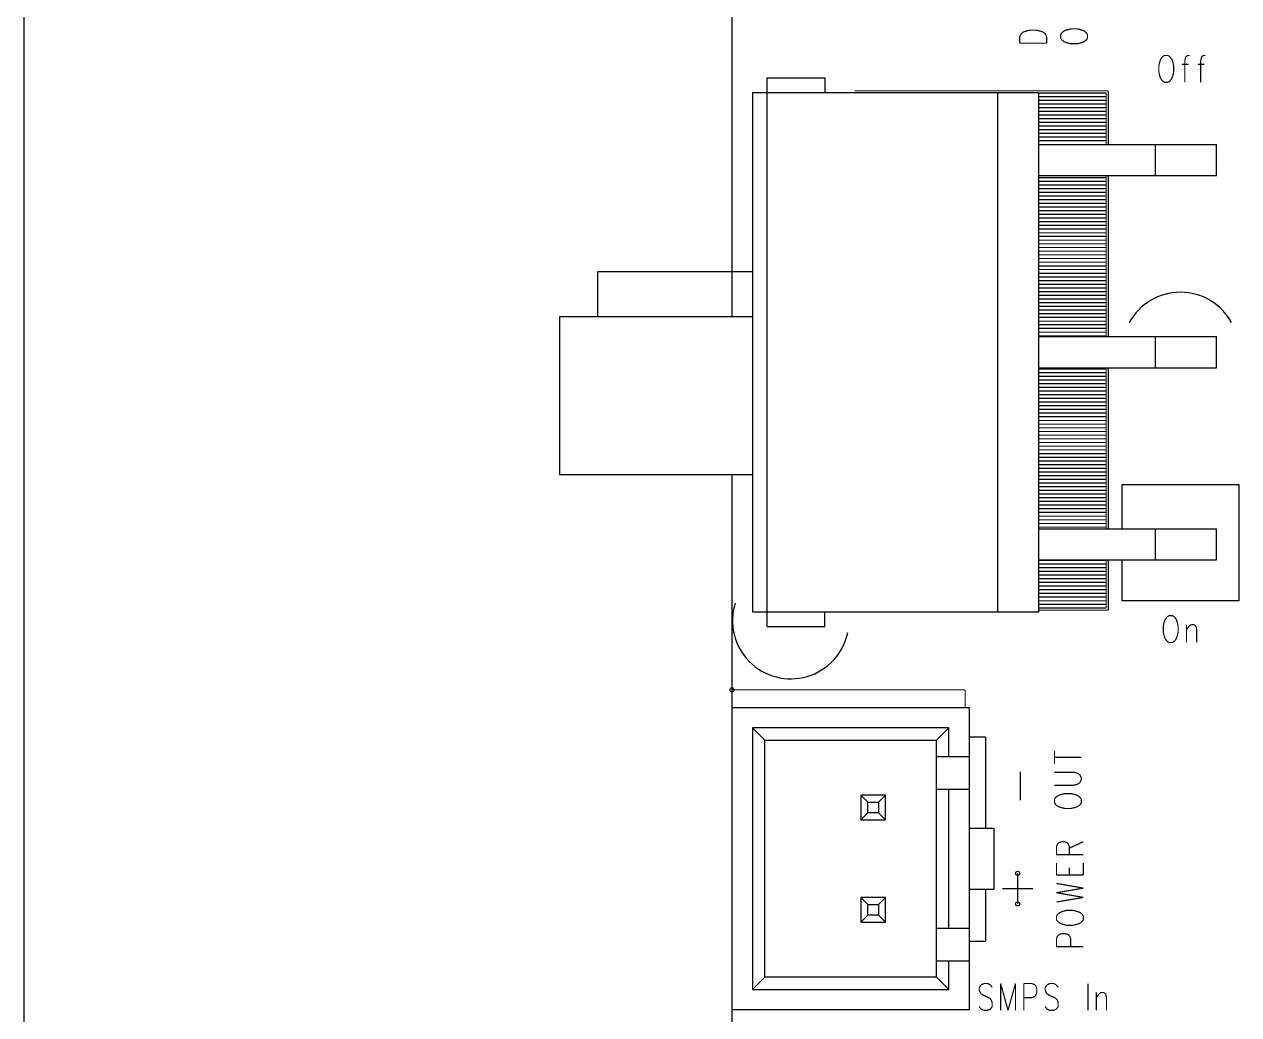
# Model space of a CAD drawing. Header units: millimetres. Extents: x 0 to 297, y 0 to 210.
# Drawn here: x 0 to 29.7, y 83.54 to 107.77 of the extents above; entities that cross this region are included whole.
import ezdxf

# ---------------------------------------------------------------- set-up
doc = ezdxf.new("R2010")
doc.units = ezdxf.units.MM
doc.header["$LTSCALE"] = 16.335
doc.layers.get('0').update_dxf_attribs({"linetype": 'CONTINUOUS'})
doc.layers.add('1', color=7, linetype='CONTINUOUS')

msp = doc.modelspace()

# ---------------------------------------------------------------- linework, layer by layer
at = {"color": 7, "linetype": 'Continuous'}
for p, q in [((0, 0), (0, 210)), ((17.309, 91.059), (23.109, 91.059)), ((17.309, 83.659), (17.309, 91.059)), ((23.109, 91.059), (23.109, 83.659)), ((17.809, 90.559), (18.109, 90.259)), ((22.609, 90.559), (17.809, 90.559)), ((17.809, 90.559), (17.809, 84.159)), ((22.309, 90.259), (22.609, 90.559)), ((22.609, 89.859), (22.609, 90.559)), ((18.109, 84.459), (18.109, 90.259)), ((18.109, 90.259), (22.309, 90.259)), ((22.309, 84.459), (22.309, 90.259)), ((22.309, 89.859), (23.109, 89.859)), ((20.459, 88.909), (20.459, 88.309)), ((20.629, 88.739), (20.459, 88.909)), ((21.059, 88.909), (20.459, 88.909)), ((21.059, 88.909), (20.889, 88.739)), ((21.059, 88.309), (21.059, 88.909)), ((22.309, 89.059), (23.109, 89.059)), ((22.609, 85.659), (22.609, 89.059)), ((20.629, 88.479), (20.629, 88.739)), ((20.629, 88.739), (20.889, 88.739)), ((20.889, 88.739), (20.889, 88.479)), ((20.629, 88.479), (20.459, 88.309)), ((20.459, 88.309), (21.059, 88.309)), ((20.889, 88.479), (20.629, 88.479)), ((21.059, 88.309), (20.889, 88.479)), ((23.109, 88.109), (23.709, 88.109)), ((23.709, 88.109), (23.709, 86.609)), ((23.709, 86.609), (23.109, 86.609)), ((20.459, 86.409), (20.459, 85.809)), ((20.459, 86.409), (20.629, 86.239)), ((21.059, 86.409), (20.459, 86.409)), ((20.629, 85.979), (20.629, 86.239)), ((20.629, 86.239), (20.889, 86.239)), ((20.889, 86.239), (21.059, 86.409)), ((20.889, 86.239), (20.889, 85.979)), ((21.059, 85.809), (21.059, 86.409)), ((20.459, 85.809), (20.629, 85.979)), ((20.889, 85.979), (20.629, 85.979)), ((20.889, 85.979), (21.059, 85.809)), ((20.459, 85.809), (21.059, 85.809)), ((22.309, 85.659), (23.109, 85.659)), ((22.309, 84.859), (23.109, 84.859)), ((22.609, 84.159), (22.609, 84.859)), ((17.809, 84.159), (18.109, 84.459)), ((22.309, 84.459), (18.109, 84.459)), ((22.309, 84.459), (22.609, 84.159)), ((17.809, 84.159), (22.609, 84.159)), ((23.109, 83.659), (17.309, 83.659))]:
    msp.add_line(p, q, dxfattribs=at)
at = {"layer": '1', "color": 7, "linetype": 'Continuous'}
for p, q in [((17.309, 100.608), (17.309, 108.438)), ((18.169, 93.038), (18.169, 106.458)), ((18.169, 106.458), (19.579, 106.458)), ((19.579, 106.458), (19.579, 106.098)), ((17.809, 106.098), (17.809, 93.398)), ((17.809, 106.098), (24.809, 106.098)), ((23.809, 93.398), (23.809, 106.098)), ((24.809, 93.398), (24.809, 106.098)), ((24.809, 104.828), (29.159, 104.828)), ((27.659, 104.828), (27.659, 104.068)), ((29.159, 104.068), (29.159, 104.828)), ((24.809, 104.068), (29.159, 104.068)), ((13.089, 100.608), (13.089, 96.748)), ((17.809, 100.608), (13.089, 100.608)), ((24.809, 100.128), (29.159, 100.128)), ((27.659, 100.128), (27.659, 99.368)), ((29.159, 99.368), (29.159, 100.128)), ((24.809, 99.368), (29.159, 99.368)), ((17.809, 96.748), (13.089, 96.748)), ((17.309, 91.059), (17.309, 96.748)), ((26.849, 95.428), (26.849, 96.513)), ((26.849, 96.513), (29.699, 96.513)), ((29.699, 96.513), (29.699, 93.663)), ((24.809, 95.428), (29.159, 95.428)), ((27.659, 95.428), (27.659, 94.668)), ((29.159, 94.668), (29.159, 95.428)), ((24.809, 94.668), (29.159, 94.668)), ((26.849, 93.663), (26.849, 94.668)), ((29.699, 93.663), (26.849, 93.663)), ((17.809, 93.398), (24.809, 93.398)), ((19.579, 93.038), (19.579, 93.398)), ((18.169, 93.038), (19.579, 93.038)), ((17.309, 67.789), (17.309, 83.659))]:
    msp.add_line(p, q, dxfattribs=at)
at = {"layer": '1', "color": 9, "linetype": 'Continuous', "const_width": 0.0297}
for points in [[(17.309, 100.608), (17.309, 108.439)], [(24.344, 107.465), (24.375, 107.533)], [(24.375, 107.533), (24.437, 107.579)], [(24.437, 107.579), (24.5, 107.601)], [(24.5, 107.601), (24.593, 107.624)], [(24.593, 107.624), (24.75, 107.624)], [(24.75, 107.624), (24.844, 107.601)], [(24.844, 107.601), (24.906, 107.579)], [(24.906, 107.579), (24.969, 107.533)], [(24.969, 107.533), (25, 107.465)], [(25.375, 107.563), (25.344, 107.517)], [(25.344, 107.517), (25.344, 107.426)], [(25.437, 107.608), (25.375, 107.563)], [(25.5, 107.631), (25.437, 107.608)], [(25.593, 107.654), (25.5, 107.631)], [(25.75, 107.654), (25.593, 107.654)], [(25.844, 107.631), (25.75, 107.654)], [(25.906, 107.608), (25.844, 107.631)], [(25.969, 107.563), (25.906, 107.608)], [(26, 107.517), (25.969, 107.563)], [(26, 107.426), (26, 107.517)], [(24.344, 107.306), (24.344, 107.465)], [(24.344, 107.306), (25, 107.306)], [(25, 107.465), (25, 107.306)], [(25.344, 107.426), (25.375, 107.381)], [(25.375, 107.381), (25.437, 107.336)], [(25.437, 107.336), (25.5, 107.313)], [(25.5, 107.313), (25.593, 107.29)], [(25.593, 107.29), (25.75, 107.29)], [(25.75, 107.29), (25.844, 107.313)], [(25.844, 107.313), (25.906, 107.336)], [(25.906, 107.336), (25.969, 107.381)], [(25.969, 107.381), (26, 107.426)], [(27.791, 106.91), (27.768, 106.847)], [(27.837, 106.972), (27.791, 106.91)], [(27.882, 107.004), (27.837, 106.972)], [(27.973, 107.004), (27.882, 107.004)], [(28.018, 106.972), (27.973, 107.004)], [(28.064, 106.91), (28.018, 106.972)], [(28.086, 106.847), (28.064, 106.91)], [(28.405, 106.972), (28.382, 106.879)], [(28.45, 107.004), (28.405, 106.972)], [(28.496, 107.004), (28.45, 107.004)], [(28.791, 106.972), (28.768, 106.879)], [(28.837, 107.004), (28.791, 106.972)], [(28.882, 107.004), (28.837, 107.004)], [(27.768, 106.847), (27.746, 106.754)], [(27.746, 106.754), (27.746, 106.597)], [(28.109, 106.754), (28.086, 106.847)], [(28.109, 106.597), (28.109, 106.754)], [(28.314, 106.785), (28.473, 106.785)], [(28.382, 106.879), (28.382, 106.347)], [(28.7, 106.785), (28.859, 106.785)], [(28.768, 106.879), (28.768, 106.347)], [(27.746, 106.597), (27.768, 106.504)], [(27.768, 106.504), (27.791, 106.441)], [(27.791, 106.441), (27.837, 106.378)], [(27.837, 106.378), (27.882, 106.347)], [(27.882, 106.347), (27.973, 106.347)], [(27.973, 106.347), (28.018, 106.378)], [(28.018, 106.378), (28.064, 106.441)], [(28.064, 106.441), (28.086, 106.504)], [(28.086, 106.504), (28.109, 106.597)], [(20.309, 106.138), (26.509, 106.138)], [(24.809, 106.088), (26.459, 106.088)], [(24.809, 106.088), (26.459, 106.088)], [(26.459, 106.088), (26.459, 104.828)], [(26.509, 106.138), (26.509, 104.828)], [(24.809, 105.998), (26.459, 105.998)], [(24.809, 105.907), (26.459, 105.907)], [(24.809, 105.818), (26.459, 105.818)], [(24.809, 105.728), (26.459, 105.728)], [(24.809, 105.637), (26.459, 105.637)], [(24.809, 105.548), (26.459, 105.548)], [(24.809, 105.458), (26.459, 105.458)], [(24.809, 105.367), (26.459, 105.367)], [(24.809, 105.278), (26.459, 105.278)], [(24.809, 105.188), (26.459, 105.188)], [(24.809, 105.097), (26.459, 105.097)], [(24.809, 105.008), (26.459, 105.008)], [(24.809, 104.918), (26.459, 104.918)], [(24.809, 104.017), (26.459, 104.017)], [(26.459, 104.068), (26.459, 100.128)], [(26.509, 104.068), (26.509, 100.128)], [(24.809, 103.928), (26.459, 103.928)], [(24.809, 103.838), (26.459, 103.838)], [(24.809, 103.747), (26.459, 103.747)], [(24.809, 103.658), (26.459, 103.658)], [(24.809, 103.568), (26.459, 103.568)], [(24.809, 103.477), (26.459, 103.477)], [(24.809, 103.388), (26.459, 103.388)], [(24.809, 103.298), (26.459, 103.298)], [(24.809, 103.207), (26.459, 103.207)], [(24.809, 103.118), (26.459, 103.118)], [(24.809, 103.028), (26.459, 103.028)], [(24.809, 102.937), (26.459, 102.937)], [(24.809, 102.848), (26.459, 102.848)], [(24.809, 102.758), (26.459, 102.758)], [(24.809, 102.667), (26.459, 102.667)], [(24.809, 102.578), (26.459, 102.578)], [(24.809, 102.488), (26.459, 102.488)], [(24.809, 102.397), (26.459, 102.397)], [(24.809, 102.308), (26.459, 102.308)], [(24.809, 102.218), (26.459, 102.218)], [(24.809, 102.127), (26.459, 102.127)], [(24.809, 102.038), (26.459, 102.038)], [(24.809, 101.948), (26.459, 101.948)], [(24.809, 101.857), (26.459, 101.857)], [(14.024, 100.608), (14.024, 101.718)], [(14.024, 101.718), (17.809, 101.718)], [(24.809, 101.768), (26.459, 101.768)], [(24.809, 101.678), (26.459, 101.678)], [(24.809, 101.587), (26.459, 101.587)], [(24.809, 101.498), (26.459, 101.498)], [(24.809, 101.408), (26.459, 101.408)], [(24.809, 101.317), (26.459, 101.317)], [(24.809, 101.228), (26.459, 101.228)], [(24.809, 101.138), (26.459, 101.138)], [(24.809, 101.047), (26.459, 101.047)], [(24.809, 100.958), (26.459, 100.958)], [(24.809, 100.868), (26.459, 100.868)], [(24.809, 100.777), (26.459, 100.777)], [(24.809, 100.688), (26.459, 100.688)], [(24.809, 100.598), (26.459, 100.598)], [(24.809, 100.507), (26.459, 100.507)], [(24.809, 100.418), (26.459, 100.418)], [(24.809, 100.328), (26.459, 100.328)], [(24.809, 100.237), (26.459, 100.237)], [(24.809, 100.148), (26.459, 100.148)], [(24.809, 99.338), (26.459, 99.338)], [(24.809, 99.248), (26.459, 99.248)], [(26.459, 99.368), (26.459, 95.428)], [(26.509, 99.368), (26.509, 95.428)], [(24.809, 99.157), (26.459, 99.157)], [(24.809, 99.068), (26.459, 99.068)], [(24.809, 98.978), (26.459, 98.978)], [(24.809, 98.887), (26.459, 98.887)], [(24.809, 98.798), (26.459, 98.798)], [(24.809, 98.708), (26.459, 98.708)], [(24.809, 98.617), (26.459, 98.617)], [(24.809, 98.528), (26.459, 98.528)], [(24.809, 98.438), (26.459, 98.438)], [(24.809, 98.347), (26.459, 98.347)], [(24.809, 98.258), (26.459, 98.258)], [(24.809, 98.168), (26.459, 98.168)], [(24.809, 98.077), (26.459, 98.077)], [(24.809, 97.988), (26.459, 97.988)], [(24.809, 97.898), (26.459, 97.898)], [(24.809, 97.807), (26.459, 97.807)], [(24.809, 97.718), (26.459, 97.718)], [(24.809, 97.628), (26.459, 97.628)], [(24.809, 97.537), (26.459, 97.537)], [(24.809, 97.448), (26.459, 97.448)], [(24.809, 97.358), (26.459, 97.358)], [(24.809, 97.267), (26.459, 97.267)], [(24.809, 97.178), (26.459, 97.178)], [(24.809, 97.088), (26.459, 97.088)], [(24.809, 96.997), (26.459, 96.997)], [(24.809, 96.908), (26.459, 96.908)], [(24.809, 96.818), (26.459, 96.818)], [(17.309, 91.059), (17.309, 96.748)], [(24.809, 96.727), (26.459, 96.727)], [(24.809, 96.638), (26.459, 96.638)], [(24.809, 96.548), (26.459, 96.548)], [(24.809, 96.458), (26.459, 96.458)], [(24.809, 96.368), (26.459, 96.368)], [(24.809, 96.278), (26.459, 96.278)], [(24.809, 96.188), (26.459, 96.188)], [(24.809, 96.098), (26.459, 96.098)], [(24.809, 96.008), (26.459, 96.008)], [(24.809, 95.918), (26.459, 95.918)], [(24.809, 95.828), (26.459, 95.828)], [(24.809, 95.738), (26.459, 95.738)], [(24.809, 95.648), (26.459, 95.648)], [(24.809, 95.558), (26.459, 95.558)], [(24.809, 95.468), (26.459, 95.468)], [(24.809, 94.658), (26.459, 94.658)], [(24.809, 94.568), (26.459, 94.568)], [(24.809, 94.477), (26.459, 94.477)], [(26.459, 94.668), (26.459, 93.488)], [(26.509, 94.668), (26.509, 93.438)], [(24.809, 94.388), (26.459, 94.388)], [(24.809, 94.298), (26.459, 94.298)], [(24.809, 94.207), (26.459, 94.207)], [(24.809, 94.118), (26.459, 94.118)], [(24.809, 94.028), (26.459, 94.028)], [(24.809, 93.937), (26.459, 93.937)], [(24.809, 93.848), (26.459, 93.848)], [(24.809, 93.758), (26.459, 93.758)], [(24.809, 93.667), (26.459, 93.667)], [(24.809, 93.578), (26.459, 93.578)], [(26.459, 93.488), (24.809, 93.488)], [(26.509, 93.438), (24.809, 93.438)], [(27.946, 93.272), (27.9, 93.21)], [(27.991, 93.304), (27.946, 93.272)], [(28.082, 93.304), (27.991, 93.304)], [(28.127, 93.272), (28.082, 93.304)], [(28.173, 93.21), (28.127, 93.272)], [(27.877, 93.147), (27.855, 93.054)], [(27.855, 93.054), (27.855, 92.897)], [(27.9, 93.21), (27.877, 93.147)], [(28.195, 93.147), (28.173, 93.21)], [(28.218, 93.054), (28.195, 93.147)], [(28.218, 92.897), (28.218, 93.054)], [(28.423, 93.085), (28.423, 92.647)], [(28.423, 92.96), (28.491, 93.054)], [(28.491, 93.054), (28.537, 93.085)], [(28.537, 93.085), (28.605, 93.085)], [(28.605, 93.085), (28.65, 93.054)], [(28.65, 93.054), (28.673, 92.96)], [(28.673, 92.96), (28.673, 92.647)], [(27.855, 92.897), (27.877, 92.804)], [(27.877, 92.804), (27.9, 92.741)], [(27.9, 92.741), (27.946, 92.678)], [(27.946, 92.678), (27.991, 92.647)], [(27.991, 92.647), (28.082, 92.647)], [(28.082, 92.647), (28.127, 92.678)], [(28.127, 92.678), (28.173, 92.741)], [(28.173, 92.741), (28.195, 92.804)], [(28.195, 92.804), (28.218, 92.897)], [(23.009, 91.488), (17.309, 91.488)], [(23.009, 91.059), (23.009, 91.488)], [(23.109, 90.338), (23.509, 90.338)], [(23.509, 90.338), (23.509, 88.109)], [(25.194, 89.679), (25.194, 89.997)], [(25.194, 89.838), (25.85, 89.838)], [(24.359, 89.488), (24.359, 88.788)], [(25.662, 89.474), (25.194, 89.474)], [(25.756, 89.452), (25.662, 89.474)], [(25.819, 89.406), (25.756, 89.452)], [(25.85, 89.338), (25.819, 89.406)], [(25.194, 89.156), (25.662, 89.156)], [(25.662, 89.156), (25.756, 89.179)], [(25.756, 89.179), (25.819, 89.224)], [(25.819, 89.224), (25.85, 89.292)], [(25.85, 89.292), (25.85, 89.338)], [(25.225, 88.861), (25.194, 88.815)], [(25.194, 88.815), (25.194, 88.724)], [(25.287, 88.906), (25.225, 88.861)], [(25.35, 88.929), (25.287, 88.906)], [(25.444, 88.951), (25.35, 88.929)], [(25.6, 88.951), (25.444, 88.951)], [(25.694, 88.929), (25.6, 88.951)], [(25.756, 88.906), (25.694, 88.929)], [(25.819, 88.861), (25.756, 88.906)], [(25.85, 88.815), (25.819, 88.861)], [(25.85, 88.724), (25.85, 88.815)], [(25.194, 88.724), (25.225, 88.679)], [(25.225, 88.679), (25.287, 88.633)], [(25.287, 88.633), (25.35, 88.611)], [(25.35, 88.611), (25.444, 88.588)], [(25.444, 88.588), (25.6, 88.588)], [(25.6, 88.588), (25.694, 88.611)], [(25.694, 88.611), (25.756, 88.633)], [(25.756, 88.633), (25.819, 88.679)], [(25.819, 88.679), (25.85, 88.724)], [(25.243, 87.663), (25.275, 87.731)], [(25.243, 87.458), (25.243, 87.663)], [(25.275, 87.731), (25.306, 87.754)], [(25.306, 87.754), (25.369, 87.776)], [(25.369, 87.776), (25.431, 87.776)], [(25.431, 87.776), (25.494, 87.754)], [(25.494, 87.754), (25.525, 87.731)], [(25.525, 87.731), (25.556, 87.663)], [(25.556, 87.617), (25.9, 87.776)], [(25.556, 87.663), (25.556, 87.458)], [(25.243, 87.458), (25.9, 87.458)], [(25.243, 86.958), (25.243, 87.254)], [(25.556, 86.958), (25.556, 87.14)], [(25.9, 86.958), (25.9, 87.254)], [(24.293, 87.003), (24.293, 86.253)], [(25.243, 86.958), (25.9, 86.958)], [(25.243, 86.754), (25.9, 86.64)], [(23.509, 86.609), (23.509, 85.338)], [(23.918, 86.628), (24.668, 86.628)], [(25.243, 86.527), (25.9, 86.64)], [(25.243, 86.527), (25.9, 86.413)], [(25.243, 86.299), (25.9, 86.413)], [(25.275, 86.004), (25.243, 85.958)], [(25.243, 85.958), (25.243, 85.867)], [(25.243, 85.867), (25.275, 85.822)], [(25.337, 86.049), (25.275, 86.004)], [(25.275, 85.822), (25.337, 85.776)], [(25.4, 86.072), (25.337, 86.049)], [(25.494, 86.095), (25.4, 86.072)], [(25.65, 86.095), (25.494, 86.095)], [(25.744, 86.072), (25.65, 86.095)], [(25.806, 86.049), (25.744, 86.072)], [(25.869, 86.004), (25.806, 86.049)], [(25.806, 85.776), (25.869, 85.822)], [(25.9, 85.958), (25.869, 86.004)], [(25.869, 85.822), (25.9, 85.867)], [(25.9, 85.867), (25.9, 85.958)], [(25.306, 85.504), (25.369, 85.527)], [(25.337, 85.776), (25.4, 85.754)], [(25.369, 85.527), (25.462, 85.527)], [(25.4, 85.754), (25.494, 85.731)], [(25.462, 85.527), (25.525, 85.504)], [(25.494, 85.731), (25.65, 85.731)], [(25.65, 85.731), (25.744, 85.754)], [(25.744, 85.754), (25.806, 85.776)], [(23.509, 85.338), (23.109, 85.338)], [(25.243, 85.413), (25.275, 85.481)], [(25.243, 85.208), (25.243, 85.413)], [(25.275, 85.481), (25.306, 85.504)], [(25.525, 85.504), (25.556, 85.481)], [(25.556, 85.481), (25.587, 85.413)], [(25.587, 85.413), (25.587, 85.208)], [(25.243, 85.208), (25.9, 85.208)], [(23.398, 84.274), (23.353, 84.212)], [(23.353, 84.212), (23.353, 84.149)], [(23.353, 84.149), (23.376, 84.087)], [(23.376, 84.087), (23.398, 84.056)], [(23.466, 84.306), (23.398, 84.274)], [(23.398, 84.056), (23.444, 84.024)], [(23.557, 84.306), (23.466, 84.306)], [(23.626, 84.274), (23.557, 84.306)], [(23.671, 84.212), (23.626, 84.274)], [(23.876, 84.306), (23.876, 83.649)], [(23.876, 84.306), (24.058, 83.649)], [(24.239, 84.306), (24.058, 83.649)], [(24.239, 84.306), (24.239, 83.649)], [(24.444, 84.306), (24.444, 83.649)], [(24.444, 84.306), (24.648, 84.306)], [(24.648, 84.306), (24.717, 84.274)], [(24.717, 84.274), (24.739, 84.243)], [(24.739, 84.243), (24.762, 84.181)], [(24.762, 84.087), (24.739, 84.024)], [(24.762, 84.181), (24.762, 84.087)], [(25.012, 84.274), (24.967, 84.212)], [(24.967, 84.212), (24.967, 84.149)], [(24.967, 84.149), (24.989, 84.087)], [(24.989, 84.087), (25.012, 84.056)], [(25.08, 84.306), (25.012, 84.274)], [(25.012, 84.056), (25.058, 84.024)], [(25.171, 84.306), (25.08, 84.306)], [(25.239, 84.274), (25.171, 84.306)], [(25.285, 84.212), (25.239, 84.274)], [(26.012, 84.306), (26.012, 83.649)], [(26.217, 84.087), (26.217, 83.649)], [(26.217, 83.962), (26.285, 84.056)], [(26.285, 84.056), (26.33, 84.087)], [(26.33, 84.087), (26.398, 84.087)], [(26.398, 84.087), (26.444, 84.056)], [(26.444, 84.056), (26.466, 83.962)], [(23.398, 83.68), (23.353, 83.743)], [(23.444, 84.024), (23.58, 83.962)], [(23.58, 83.962), (23.626, 83.93)], [(23.626, 83.93), (23.648, 83.899)], [(23.671, 83.743), (23.626, 83.68)], [(23.648, 83.899), (23.671, 83.837)], [(23.671, 83.837), (23.671, 83.743)], [(24.648, 83.962), (24.444, 83.962)], [(24.717, 83.993), (24.648, 83.962)], [(24.739, 84.024), (24.717, 83.993)], [(25.012, 83.68), (24.967, 83.743)], [(25.058, 84.024), (25.194, 83.962)], [(25.194, 83.962), (25.239, 83.93)], [(25.239, 83.93), (25.262, 83.899)], [(25.285, 83.743), (25.239, 83.68)], [(25.262, 83.899), (25.285, 83.837)], [(25.285, 83.837), (25.285, 83.743)], [(26.466, 83.962), (26.466, 83.649)], [(17.309, 83.398), (17.309, 83.659)], [(23.466, 83.649), (23.398, 83.68)], [(23.557, 83.649), (23.466, 83.649)], [(23.626, 83.68), (23.557, 83.649)], [(25.08, 83.649), (25.012, 83.68)], [(25.171, 83.649), (25.08, 83.649)], [(25.239, 83.68), (25.171, 83.649)]]:
    msp.add_lwpolyline(points, dxfattribs=at)
at = {"layer": '1', "color": 7, "linetype": 'Continuous'}
for centre in [(17.309, 91.488), (24.293, 87.003), (24.293, 86.253)]:
    msp.add_circle(centre, 0.05, dxfattribs=at)
for centre, start, end in [((28.274, 99.788), 28.5086, 151.4925), ((18.744, 93.183), 162.6738, 348.2581)]:
    msp.add_arc(centre, 1.425, start, end, dxfattribs=at)

doc.saveas('drawing.dxf')
